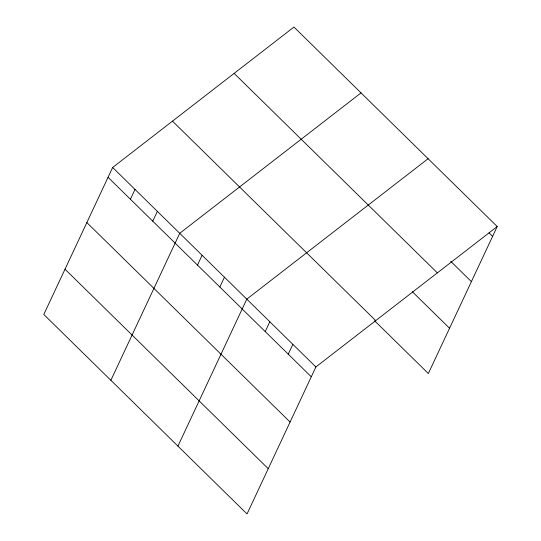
<?xml version="1.0" encoding="UTF-8"?>
<svg xmlns="http://www.w3.org/2000/svg" width="541" height="541" viewBox="0 0 541 541"><rect width="100%" height="100%" fill="white"/><g stroke="black" fill="none" stroke-linecap="round" stroke-linejoin="round"><path stroke-width="0.81" d="M112.656 167.48L43.801 314.463L247.041 513.95L315.89 366.967L497.199 226.537L293.959 27.05L112.656 167.48L315.89 366.967M130.408 199.244L135.013 189.424M152.765 221.188L157.363 211.369M110.871 380.296L179.72 233.313L361.03 92.883M197.479 265.076L202.077 255.257M219.835 287.021L224.434 277.202M177.942 446.122L246.791 299.139L428.1 158.709M265.225 331.572L269.824 321.753M288.258 354.179L292.857 344.36M497.199 226.537L428.344 373.52L374.602 320.766M489.057 232.873L492.601 236.356M450.721 261.33L471.394 281.618M234.131 73.393L437.365 272.88M412.343 291.734L449.551 328.252M172.484 121.137L375.725 320.624M108.051 177.299L311.291 376.786M86.851 222.567L290.091 422.048M65.008 269.202L268.241 468.689"/></g></svg>
